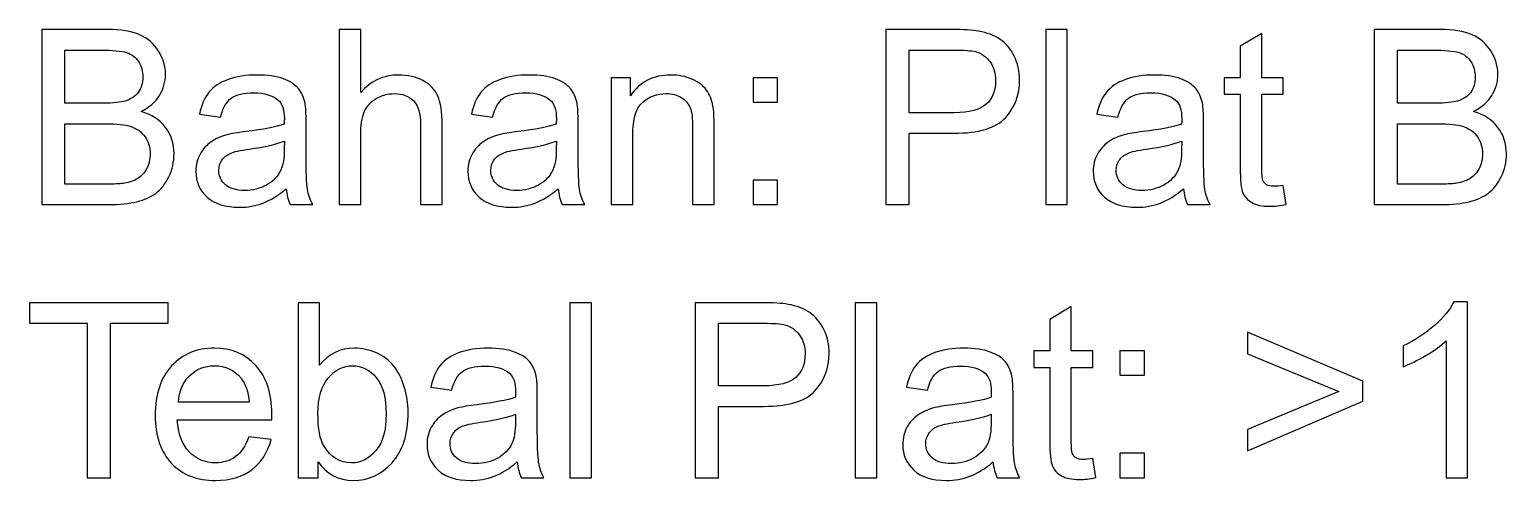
# Model space of a CAD drawing. Header units: centimetres. Extents: x -20 to 86, y -72 to 69.
# Drawn here: x 38.49 to 59.8, y 2.27 to 8.78 of the extents above; entities that cross this region are included whole.
import ezdxf

# ---------------------------------------------------------------- set-up
doc = ezdxf.new("R2010")
doc.units = ezdxf.units.CM
doc.header["$MEASUREMENT"] = 0
doc.layers.add('Layer 1', color=7, linetype='Continuous')

msp = doc.modelspace()

# ---------------------------------------------------------------- linework, layer by layer
at = {"layer": 'Layer 1', "color": 250}
for points, knots in [([(38.66712, 6.25254), (38.66712, 6.25254), (38.66712, 8.77843), (38.66712, 8.77843), (38.66712, 8.77843), (39.61491, 8.77843), (39.61491, 8.77843), (39.80777, 8.77843), (39.9624, 8.75315), (40.07941, 8.702), (40.19582, 8.65084), (40.28696, 8.57206), (40.35281, 8.46563), (40.41925, 8.3598), (40.45217, 8.24868), (40.45217, 8.13226), (40.45217, 8.02466), (40.42278, 7.92294), (40.36457, 7.82769), (40.30636, 7.73244), (40.21817, 7.65542), (40.09998, 7.59662), (40.25286, 7.55194), (40.37045, 7.4755), (40.45217, 7.36732), (40.53449, 7.25972), (40.57565, 7.13213), (40.57565, 6.98514), (40.57565, 6.86637), (40.55036, 6.75642), (40.50039, 6.65471), (40.45041, 6.55299), (40.38867, 6.47479), (40.31518, 6.41952), (40.24168, 6.36484), (40.14937, 6.3231), (40.03884, 6.29487), (39.92771, 6.26665), (39.79189, 6.25254), (39.63079, 6.25254), (39.63079, 6.25254), (38.66712, 6.25254), (38.66712, 6.25254)], [0, 0, 0, 0, 0.07142857, 0.07142857, 0.07142857, 0.14285714, 0.14285714, 0.14285714, 0.21428571, 0.21428571, 0.21428571, 0.28571429, 0.28571429, 0.28571429, 0.35714286, 0.35714286, 0.35714286, 0.42857143, 0.42857143, 0.42857143, 0.5, 0.5, 0.5, 0.57142857, 0.57142857, 0.57142857, 0.64285714, 0.64285714, 0.64285714, 0.71428571, 0.71428571, 0.71428571, 0.78571429, 0.78571429, 0.78571429, 0.85714286, 0.85714286, 0.85714286, 0.92857143, 0.92857143, 0.92857143, 1, 1, 1, 1]), ([(42.95748, 6.25254), (42.95748, 6.25254), (42.95748, 8.77843), (42.95748, 8.77843), (42.95748, 8.77843), (43.26793, 8.77843), (43.26793, 8.77843), (43.26793, 8.77843), (43.26793, 7.86944), (43.26793, 7.86944), (43.41198, 8.03818), (43.59366, 8.12226), (43.81356, 8.12226), (43.9482, 8.12226), (44.06521, 8.09581), (44.16516, 8.0423), (44.26453, 7.9888), (44.33567, 7.9153), (44.37859, 7.82123), (44.42151, 7.72715), (44.44268, 7.59016), (44.44268, 7.41142), (44.44268, 7.41142), (44.44268, 6.25254), (44.44268, 6.25254), (44.44268, 6.25254), (44.13223, 6.25254), (44.13223, 6.25254), (44.13223, 6.25254), (44.13223, 7.41024), (44.13223, 7.41024), (44.13223, 7.56487), (44.09872, 7.67776), (44.03228, 7.74832), (43.96525, 7.81887), (43.87118, 7.85415), (43.74888, 7.85415), (43.65775, 7.85415), (43.57191, 7.83063), (43.49135, 7.78301), (43.4108, 7.73538), (43.35377, 7.67071), (43.31908, 7.58898), (43.28498, 7.50784), (43.26793, 7.39554), (43.26793, 7.25208), (43.26793, 7.25208), (43.26793, 6.25254), (43.26793, 6.25254), (43.26793, 6.25254), (42.95748, 6.25254), (42.95748, 6.25254)], [0, 0, 0, 0, 0.05882353, 0.05882353, 0.05882353, 0.11764706, 0.11764706, 0.11764706, 0.17647059, 0.17647059, 0.17647059, 0.23529412, 0.23529412, 0.23529412, 0.29411765, 0.29411765, 0.29411765, 0.35294118, 0.35294118, 0.35294118, 0.41176471, 0.41176471, 0.41176471, 0.47058824, 0.47058824, 0.47058824, 0.52941176, 0.52941176, 0.52941176, 0.58823529, 0.58823529, 0.58823529, 0.64705882, 0.64705882, 0.64705882, 0.70588235, 0.70588235, 0.70588235, 0.76470588, 0.76470588, 0.76470588, 0.82352941, 0.82352941, 0.82352941, 0.88235294, 0.88235294, 0.88235294, 0.94117647, 0.94117647, 0.94117647, 1, 1, 1, 1]), ([(50.84264, 6.25254), (50.84264, 6.25254), (50.84264, 8.77843), (50.84264, 8.77843), (50.84264, 8.77843), (51.79632, 8.77843), (51.79632, 8.77843), (51.96389, 8.77843), (52.09206, 8.7702), (52.18084, 8.75432), (52.3049, 8.73375), (52.40897, 8.69435), (52.49305, 8.63673), (52.57713, 8.57852), (52.64475, 8.49738), (52.6959, 8.39331), (52.74705, 8.28925), (52.77233, 8.17459), (52.77233, 8.04936), (52.77233, 7.83534), (52.70413, 7.65366), (52.56714, 7.50549), (52.43073, 7.35674), (52.1832, 7.28265), (51.82571, 7.28265), (51.82571, 7.28265), (51.17778, 7.28265), (51.17778, 7.28265), (51.17778, 7.28265), (51.17778, 6.25254), (51.17778, 6.25254), (51.17778, 6.25254), (50.84264, 6.25254), (50.84264, 6.25254)], [0, 0, 0, 0, 0.09090909, 0.09090909, 0.09090909, 0.18181818, 0.18181818, 0.18181818, 0.27272727, 0.27272727, 0.27272727, 0.36363636, 0.36363636, 0.36363636, 0.45454545, 0.45454545, 0.45454545, 0.54545455, 0.54545455, 0.54545455, 0.63636364, 0.63636364, 0.63636364, 0.72727273, 0.72727273, 0.72727273, 0.81818182, 0.81818182, 0.81818182, 0.90909091, 0.90909091, 0.90909091, 1, 1, 1, 1]), ([(53.14981, 6.25254), (53.14981, 6.25254), (53.14981, 8.77843), (53.14981, 8.77843), (53.14981, 8.77843), (53.46025, 8.77843), (53.46025, 8.77843), (53.46025, 8.77843), (53.46025, 6.25254), (53.46025, 6.25254), (53.46025, 6.25254), (53.14981, 6.25254), (53.14981, 6.25254)], [0, 0, 0, 0, 0.25, 0.25, 0.25, 0.5, 0.5, 0.5, 0.75, 0.75, 0.75, 1, 1, 1, 1]), ([(57.88761, 6.25254), (57.88761, 6.25254), (57.88761, 8.77843), (57.88761, 8.77843), (57.88761, 8.77843), (58.8354, 8.77843), (58.8354, 8.77843), (59.02826, 8.77843), (59.18289, 8.75315), (59.2999, 8.702), (59.41631, 8.65084), (59.50745, 8.57206), (59.5733, 8.46563), (59.63974, 8.3598), (59.67266, 8.24868), (59.67266, 8.13226), (59.67266, 8.02466), (59.64327, 7.92294), (59.58506, 7.82769), (59.52685, 7.73244), (59.43866, 7.65542), (59.32047, 7.59662), (59.47335, 7.55194), (59.59094, 7.4755), (59.67266, 7.36732), (59.75498, 7.25972), (59.79614, 7.13213), (59.79614, 6.98514), (59.79614, 6.86637), (59.77085, 6.75642), (59.72088, 6.65471), (59.6709, 6.55299), (59.60916, 6.47479), (59.53567, 6.41952), (59.46217, 6.36484), (59.36986, 6.3231), (59.25933, 6.29487), (59.1482, 6.26665), (59.01238, 6.25254), (58.85128, 6.25254), (58.85128, 6.25254), (57.88761, 6.25254), (57.88761, 6.25254)], [0, 0, 0, 0, 0.07142857, 0.07142857, 0.07142857, 0.14285714, 0.14285714, 0.14285714, 0.21428571, 0.21428571, 0.21428571, 0.28571429, 0.28571429, 0.28571429, 0.35714286, 0.35714286, 0.35714286, 0.42857143, 0.42857143, 0.42857143, 0.5, 0.5, 0.5, 0.57142857, 0.57142857, 0.57142857, 0.64285714, 0.64285714, 0.64285714, 0.71428571, 0.71428571, 0.71428571, 0.78571429, 0.78571429, 0.78571429, 0.85714286, 0.85714286, 0.85714286, 0.92857143, 0.92857143, 0.92857143, 1, 1, 1, 1]), ([(56.57646, 6.52947), (56.57646, 6.52947), (56.61879, 6.25548), (56.61879, 6.25548), (56.53177, 6.23725), (56.45358, 6.22785), (56.38537, 6.22785), (56.27307, 6.22785), (56.18605, 6.24548), (56.12373, 6.28135), (56.06199, 6.31722), (56.01848, 6.36367), (55.9932, 6.42187), (55.96792, 6.48008), (55.95557, 6.60238), (55.95557, 6.78876), (55.95557, 6.78876), (55.95557, 7.84357), (55.95557, 7.84357), (55.95557, 7.84357), (55.72626, 7.84357), (55.72626, 7.84357), (55.72626, 7.84357), (55.72626, 8.08346), (55.72626, 8.08346), (55.72626, 8.08346), (55.95557, 8.08346), (55.95557, 8.08346), (55.95557, 8.08346), (55.95557, 8.53619), (55.95557, 8.53619), (55.95557, 8.53619), (56.26601, 8.72257), (56.26601, 8.72257), (56.26601, 8.72257), (56.26601, 8.08346), (56.26601, 8.08346), (56.26601, 8.08346), (56.57646, 8.08346), (56.57646, 8.08346), (56.57646, 8.08346), (56.57646, 7.84357), (56.57646, 7.84357), (56.57646, 7.84357), (56.26601, 7.84357), (56.26601, 7.84357), (56.26601, 7.84357), (56.26601, 6.77112), (56.26601, 6.77112), (56.26601, 6.68234), (56.27131, 6.62531), (56.28248, 6.60003), (56.29306, 6.57474), (56.3107, 6.55475), (56.33539, 6.53947), (56.36009, 6.52477), (56.39537, 6.51712), (56.44123, 6.51712), (56.47533, 6.51712), (56.5206, 6.52124), (56.57646, 6.52947)], [0, 0, 0, 0, 0.05, 0.05, 0.05, 0.1, 0.1, 0.1, 0.15, 0.15, 0.15, 0.2, 0.2, 0.2, 0.25, 0.25, 0.25, 0.3, 0.3, 0.3, 0.35, 0.35, 0.35, 0.4, 0.4, 0.4, 0.45, 0.45, 0.45, 0.5, 0.5, 0.5, 0.55, 0.55, 0.55, 0.6, 0.6, 0.6, 0.65, 0.65, 0.65, 0.7, 0.7, 0.7, 0.75, 0.75, 0.75, 0.8, 0.8, 0.8, 0.85, 0.85, 0.85, 0.9, 0.9, 0.9, 0.95, 0.95, 0.95, 1, 1, 1, 1]), ([(39.00226, 7.71657), (39.00226, 7.71657), (39.54847, 7.71657), (39.54847, 7.71657), (39.69664, 7.71657), (39.80306, 7.72656), (39.86715, 7.74597), (39.95241, 7.77125), (40.01649, 7.81358), (40.05942, 7.87238), (40.10234, 7.93118), (40.12409, 8.00467), (40.12409, 8.09345), (40.12409, 8.17753), (40.1041, 8.25162), (40.06353, 8.31512), (40.02355, 8.3792), (39.96593, 8.4233), (39.89126, 8.44682), (39.81659, 8.47034), (39.68841, 8.4821), (39.50732, 8.4821), (39.50732, 8.4821), (39.00226, 8.4821), (39.00226, 8.4821), (39.00226, 8.4821), (39.00226, 7.71657), (39.00226, 7.71657)], [0, 0, 0, 0, 0.11111111, 0.11111111, 0.11111111, 0.22222222, 0.22222222, 0.22222222, 0.33333333, 0.33333333, 0.33333333, 0.44444444, 0.44444444, 0.44444444, 0.55555556, 0.55555556, 0.55555556, 0.66666667, 0.66666667, 0.66666667, 0.77777778, 0.77777778, 0.77777778, 0.88888889, 0.88888889, 0.88888889, 1, 1, 1, 1]), ([(51.17778, 7.57899), (51.17778, 7.57899), (51.83042, 7.57899), (51.83042, 7.57899), (52.04679, 7.57899), (52.19966, 7.61897), (52.29079, 7.69952), (52.38134, 7.78007), (52.42661, 7.89296), (52.42661, 8.03936), (52.42661, 8.14461), (52.40015, 8.23515), (52.34665, 8.31041), (52.29314, 8.38567), (52.22259, 8.43565), (52.13557, 8.45975), (52.07913, 8.47445), (51.97506, 8.4821), (51.82395, 8.4821), (51.82395, 8.4821), (51.17778, 8.4821), (51.17778, 8.4821), (51.17778, 8.4821), (51.17778, 7.57899), (51.17778, 7.57899)], [0, 0, 0, 0, 0.125, 0.125, 0.125, 0.25, 0.25, 0.25, 0.375, 0.375, 0.375, 0.5, 0.5, 0.5, 0.625, 0.625, 0.625, 0.75, 0.75, 0.75, 0.875, 0.875, 0.875, 1, 1, 1, 1]), ([(58.22275, 7.71657), (58.22275, 7.71657), (58.76896, 7.71657), (58.76896, 7.71657), (58.91713, 7.71657), (59.02355, 7.72656), (59.08764, 7.74597), (59.1729, 7.77125), (59.23698, 7.81358), (59.27991, 7.87238), (59.32283, 7.93118), (59.34458, 8.00467), (59.34458, 8.09345), (59.34458, 8.17753), (59.32459, 8.25162), (59.28402, 8.31512), (59.24404, 8.3792), (59.18642, 8.4233), (59.11175, 8.44682), (59.03708, 8.47034), (58.9089, 8.4821), (58.72781, 8.4821), (58.72781, 8.4821), (58.22275, 8.4821), (58.22275, 8.4821), (58.22275, 8.4821), (58.22275, 7.71657), (58.22275, 7.71657)], [0, 0, 0, 0, 0.11111111, 0.11111111, 0.11111111, 0.22222222, 0.22222222, 0.22222222, 0.33333333, 0.33333333, 0.33333333, 0.44444444, 0.44444444, 0.44444444, 0.55555556, 0.55555556, 0.55555556, 0.66666667, 0.66666667, 0.66666667, 0.77777778, 0.77777778, 0.77777778, 0.88888889, 0.88888889, 0.88888889, 1, 1, 1, 1]), ([(42.19137, 6.48185), (42.07613, 6.38366), (41.96501, 6.31486), (41.85858, 6.27429), (41.75216, 6.23373), (41.6381, 6.21373), (41.5158, 6.21373), (41.31472, 6.21373), (41.16008, 6.26254), (41.0519, 6.36073), (40.94371, 6.45833), (40.88962, 6.58356), (40.88962, 6.73585), (40.88962, 6.82522), (40.9102, 6.90694), (40.95077, 6.98103), (40.99193, 7.05511), (41.04543, 7.11391), (41.11128, 7.15859), (41.17772, 7.20328), (41.25181, 7.23738), (41.33471, 7.26031), (41.39586, 7.27618), (41.48817, 7.29147), (41.61105, 7.30676), (41.86152, 7.33616), (42.04673, 7.37202), (42.16491, 7.41318), (42.16609, 7.45551), (42.16668, 7.48256), (42.16668, 7.49373), (42.16668, 7.61955), (42.13728, 7.70834), (42.07848, 7.76008), (41.99911, 7.83005), (41.88093, 7.86474), (41.72453, 7.86474), (41.57813, 7.86474), (41.46994, 7.83887), (41.40056, 7.78771), (41.33059, 7.73656), (41.27944, 7.64601), (41.24593, 7.51549), (41.24593, 7.51549), (40.94254, 7.55782), (40.94254, 7.55782), (40.97017, 7.68776), (41.01544, 7.793), (41.07894, 7.87297), (41.14244, 7.95293), (41.23417, 8.01408), (41.35411, 8.05759), (41.47347, 8.10051), (41.61281, 8.12226), (41.77039, 8.12226), (41.92679, 8.12226), (42.05438, 8.10404), (42.15257, 8.06699), (42.25017, 8.02995), (42.32249, 7.98409), (42.36835, 7.92824), (42.41421, 7.87238), (42.44655, 7.80182), (42.46536, 7.71657), (42.47536, 7.66365), (42.48065, 7.5684), (42.48065, 7.43141), (42.48065, 7.43141), (42.48065, 7.01983), (42.48065, 7.01983), (42.48065, 6.73232), (42.48712, 6.55064), (42.50005, 6.47361), (42.5124, 6.39659), (42.53827, 6.3231), (42.5759, 6.25254), (42.5759, 6.25254), (42.25134, 6.25254), (42.25134, 6.25254), (42.22018, 6.3178), (42.20019, 6.39424), (42.19137, 6.48185)], [0, 0, 0, 0, 0.03703704, 0.03703704, 0.03703704, 0.07407407, 0.07407407, 0.07407407, 0.11111111, 0.11111111, 0.11111111, 0.14814815, 0.14814815, 0.14814815, 0.18518519, 0.18518519, 0.18518519, 0.22222222, 0.22222222, 0.22222222, 0.25925926, 0.25925926, 0.25925926, 0.2962963, 0.2962963, 0.2962963, 0.33333333, 0.33333333, 0.33333333, 0.37037037, 0.37037037, 0.37037037, 0.40740741, 0.40740741, 0.40740741, 0.44444444, 0.44444444, 0.44444444, 0.48148148, 0.48148148, 0.48148148, 0.51851852, 0.51851852, 0.51851852, 0.55555556, 0.55555556, 0.55555556, 0.59259259, 0.59259259, 0.59259259, 0.62962963, 0.62962963, 0.62962963, 0.66666667, 0.66666667, 0.66666667, 0.7037037, 0.7037037, 0.7037037, 0.74074074, 0.74074074, 0.74074074, 0.77777778, 0.77777778, 0.77777778, 0.81481481, 0.81481481, 0.81481481, 0.85185185, 0.85185185, 0.85185185, 0.88888889, 0.88888889, 0.88888889, 0.92592593, 0.92592593, 0.92592593, 0.96296296, 0.96296296, 0.96296296, 1, 1, 1, 1]), ([(46.11543, 6.48185), (46.00019, 6.38366), (45.88907, 6.31486), (45.78264, 6.27429), (45.67622, 6.23373), (45.56216, 6.21373), (45.43986, 6.21373), (45.23878, 6.21373), (45.08414, 6.26254), (44.97596, 6.36073), (44.86777, 6.45833), (44.81368, 6.58356), (44.81368, 6.73585), (44.81368, 6.82522), (44.83426, 6.90694), (44.87483, 6.98103), (44.91599, 7.05511), (44.96949, 7.11391), (45.03534, 7.15859), (45.10178, 7.20328), (45.17587, 7.23738), (45.25877, 7.26031), (45.31992, 7.27618), (45.41223, 7.29147), (45.53511, 7.30676), (45.78558, 7.33616), (45.97079, 7.37202), (46.08897, 7.41318), (46.09015, 7.45551), (46.09074, 7.48256), (46.09074, 7.49373), (46.09074, 7.61955), (46.06134, 7.70834), (46.00254, 7.76008), (45.92317, 7.83005), (45.80499, 7.86474), (45.64859, 7.86474), (45.50219, 7.86474), (45.394, 7.83887), (45.32462, 7.78771), (45.25465, 7.73656), (45.2035, 7.64601), (45.16999, 7.51549), (45.16999, 7.51549), (44.8666, 7.55782), (44.8666, 7.55782), (44.89423, 7.68776), (44.9395, 7.793), (45.003, 7.87297), (45.0665, 7.95293), (45.15823, 8.01408), (45.27817, 8.05759), (45.39753, 8.10051), (45.53687, 8.12226), (45.69445, 8.12226), (45.85085, 8.12226), (45.97844, 8.10404), (46.07663, 8.06699), (46.17423, 8.02995), (46.24655, 7.98409), (46.29241, 7.92824), (46.33827, 7.87238), (46.37061, 7.80182), (46.38942, 7.71657), (46.39942, 7.66365), (46.40471, 7.5684), (46.40471, 7.43141), (46.40471, 7.43141), (46.40471, 7.01983), (46.40471, 7.01983), (46.40471, 6.73232), (46.41118, 6.55064), (46.42411, 6.47361), (46.43646, 6.39659), (46.46233, 6.3231), (46.49996, 6.25254), (46.49996, 6.25254), (46.1754, 6.25254), (46.1754, 6.25254), (46.14424, 6.3178), (46.12425, 6.39424), (46.11543, 6.48185)], [0, 0, 0, 0, 0.03703704, 0.03703704, 0.03703704, 0.07407407, 0.07407407, 0.07407407, 0.11111111, 0.11111111, 0.11111111, 0.14814815, 0.14814815, 0.14814815, 0.18518519, 0.18518519, 0.18518519, 0.22222222, 0.22222222, 0.22222222, 0.25925926, 0.25925926, 0.25925926, 0.2962963, 0.2962963, 0.2962963, 0.33333333, 0.33333333, 0.33333333, 0.37037037, 0.37037037, 0.37037037, 0.40740741, 0.40740741, 0.40740741, 0.44444444, 0.44444444, 0.44444444, 0.48148148, 0.48148148, 0.48148148, 0.51851852, 0.51851852, 0.51851852, 0.55555556, 0.55555556, 0.55555556, 0.59259259, 0.59259259, 0.59259259, 0.62962963, 0.62962963, 0.62962963, 0.66666667, 0.66666667, 0.66666667, 0.7037037, 0.7037037, 0.7037037, 0.74074074, 0.74074074, 0.74074074, 0.77777778, 0.77777778, 0.77777778, 0.81481481, 0.81481481, 0.81481481, 0.85185185, 0.85185185, 0.85185185, 0.88888889, 0.88888889, 0.88888889, 0.92592593, 0.92592593, 0.92592593, 0.96296296, 0.96296296, 0.96296296, 1, 1, 1, 1]), ([(46.88154, 6.25254), (46.88154, 6.25254), (46.88154, 8.08346), (46.88154, 8.08346), (46.88154, 8.08346), (47.16024, 8.08346), (47.16024, 8.08346), (47.16024, 8.08346), (47.16024, 7.82358), (47.16024, 7.82358), (47.29429, 8.0229), (47.48832, 8.12226), (47.74173, 8.12226), (47.85227, 8.12226), (47.9534, 8.10227), (48.04571, 8.06288), (48.13802, 8.02349), (48.2074, 7.97116), (48.25326, 7.90707), (48.29912, 7.84298), (48.33146, 7.76655), (48.34969, 7.67835), (48.36086, 7.62073), (48.36674, 7.52019), (48.36674, 7.37673), (48.36674, 7.37673), (48.36674, 6.25254), (48.36674, 6.25254), (48.36674, 6.25254), (48.05629, 6.25254), (48.05629, 6.25254), (48.05629, 6.25254), (48.05629, 7.36497), (48.05629, 7.36497), (48.05629, 7.49138), (48.04453, 7.58604), (48.02043, 7.64836), (47.99632, 7.71069), (47.9534, 7.76067), (47.89225, 7.7983), (47.8311, 7.83534), (47.75878, 7.85415), (47.67647, 7.85415), (47.54477, 7.85415), (47.43129, 7.81241), (47.33545, 7.72833), (47.23961, 7.64484), (47.19199, 7.4855), (47.19199, 7.25149), (47.19199, 7.25149), (47.19199, 6.25254), (47.19199, 6.25254), (47.19199, 6.25254), (46.88154, 6.25254), (46.88154, 6.25254)], [0, 0, 0, 0, 0.05555556, 0.05555556, 0.05555556, 0.11111111, 0.11111111, 0.11111111, 0.16666667, 0.16666667, 0.16666667, 0.22222222, 0.22222222, 0.22222222, 0.27777778, 0.27777778, 0.27777778, 0.33333333, 0.33333333, 0.33333333, 0.38888889, 0.38888889, 0.38888889, 0.44444444, 0.44444444, 0.44444444, 0.5, 0.5, 0.5, 0.55555556, 0.55555556, 0.55555556, 0.61111111, 0.61111111, 0.61111111, 0.66666667, 0.66666667, 0.66666667, 0.72222222, 0.72222222, 0.72222222, 0.77777778, 0.77777778, 0.77777778, 0.83333333, 0.83333333, 0.83333333, 0.88888889, 0.88888889, 0.88888889, 0.94444444, 0.94444444, 0.94444444, 1, 1, 1, 1]), ([(55.13654, 6.48185), (55.0213, 6.38366), (54.91018, 6.31486), (54.80375, 6.27429), (54.69733, 6.23373), (54.58327, 6.21373), (54.46097, 6.21373), (54.25989, 6.21373), (54.10525, 6.26254), (53.99707, 6.36073), (53.88888, 6.45833), (53.83479, 6.58356), (53.83479, 6.73585), (53.83479, 6.82522), (53.85537, 6.90694), (53.89594, 6.98103), (53.9371, 7.05511), (53.9906, 7.11391), (54.05645, 7.15859), (54.12289, 7.20328), (54.19698, 7.23738), (54.27988, 7.26031), (54.34103, 7.27618), (54.43334, 7.29147), (54.55622, 7.30676), (54.80669, 7.33616), (54.9919, 7.37202), (55.11008, 7.41318), (55.11126, 7.45551), (55.11185, 7.48256), (55.11185, 7.49373), (55.11185, 7.61955), (55.08245, 7.70834), (55.02365, 7.76008), (54.94428, 7.83005), (54.8261, 7.86474), (54.6697, 7.86474), (54.5233, 7.86474), (54.41511, 7.83887), (54.34573, 7.78771), (54.27576, 7.73656), (54.22461, 7.64601), (54.1911, 7.51549), (54.1911, 7.51549), (53.88771, 7.55782), (53.88771, 7.55782), (53.91534, 7.68776), (53.96061, 7.793), (54.02411, 7.87297), (54.08761, 7.95293), (54.17934, 8.01408), (54.29928, 8.05759), (54.41864, 8.10051), (54.55798, 8.12226), (54.71556, 8.12226), (54.87196, 8.12226), (54.99955, 8.10404), (55.09774, 8.06699), (55.19534, 8.02995), (55.26766, 7.98409), (55.31352, 7.92824), (55.35938, 7.87238), (55.39172, 7.80182), (55.41053, 7.71657), (55.42053, 7.66365), (55.42582, 7.5684), (55.42582, 7.43141), (55.42582, 7.43141), (55.42582, 7.01983), (55.42582, 7.01983), (55.42582, 6.73232), (55.43229, 6.55064), (55.44522, 6.47361), (55.45757, 6.39659), (55.48344, 6.3231), (55.52107, 6.25254), (55.52107, 6.25254), (55.19651, 6.25254), (55.19651, 6.25254), (55.16535, 6.3178), (55.14536, 6.39424), (55.13654, 6.48185)], [0, 0, 0, 0, 0.03703704, 0.03703704, 0.03703704, 0.07407407, 0.07407407, 0.07407407, 0.11111111, 0.11111111, 0.11111111, 0.14814815, 0.14814815, 0.14814815, 0.18518519, 0.18518519, 0.18518519, 0.22222222, 0.22222222, 0.22222222, 0.25925926, 0.25925926, 0.25925926, 0.2962963, 0.2962963, 0.2962963, 0.33333333, 0.33333333, 0.33333333, 0.37037037, 0.37037037, 0.37037037, 0.40740741, 0.40740741, 0.40740741, 0.44444444, 0.44444444, 0.44444444, 0.48148148, 0.48148148, 0.48148148, 0.51851852, 0.51851852, 0.51851852, 0.55555556, 0.55555556, 0.55555556, 0.59259259, 0.59259259, 0.59259259, 0.62962963, 0.62962963, 0.62962963, 0.66666667, 0.66666667, 0.66666667, 0.7037037, 0.7037037, 0.7037037, 0.74074074, 0.74074074, 0.74074074, 0.77777778, 0.77777778, 0.77777778, 0.81481481, 0.81481481, 0.81481481, 0.85185185, 0.85185185, 0.85185185, 0.88888889, 0.88888889, 0.88888889, 0.92592593, 0.92592593, 0.92592593, 0.96296296, 0.96296296, 0.96296296, 1, 1, 1, 1]), ([(48.92824, 7.73068), (48.92824, 7.73068), (48.92824, 8.08346), (48.92824, 8.08346), (48.92824, 8.08346), (49.28102, 8.08346), (49.28102, 8.08346), (49.28102, 8.08346), (49.28102, 7.73068), (49.28102, 7.73068), (49.28102, 7.73068), (48.92824, 7.73068), (48.92824, 7.73068)], [0, 0, 0, 0, 0.25, 0.25, 0.25, 0.5, 0.5, 0.5, 0.75, 0.75, 0.75, 1, 1, 1, 1]), ([(39.00226, 6.54887), (39.00226, 6.54887), (39.63138, 6.54887), (39.63138, 6.54887), (39.73956, 6.54887), (39.81541, 6.55299), (39.85951, 6.56122), (39.93594, 6.57474), (40.00062, 6.59767), (40.05236, 6.63001), (40.1041, 6.66235), (40.14643, 6.70939), (40.17995, 6.77112), (40.21346, 6.83286), (40.22992, 6.904), (40.22992, 6.98455), (40.22992, 7.07922), (40.20582, 7.16094), (40.15702, 7.23091), (40.1088, 7.30088), (40.04178, 7.34968), (39.95593, 7.3779), (39.87068, 7.40612), (39.74721, 7.42024), (39.58669, 7.42024), (39.58669, 7.42024), (39.00226, 7.42024), (39.00226, 7.42024), (39.00226, 7.42024), (39.00226, 6.54887), (39.00226, 6.54887)], [0, 0, 0, 0, 0.1, 0.1, 0.1, 0.2, 0.2, 0.2, 0.3, 0.3, 0.3, 0.4, 0.4, 0.4, 0.5, 0.5, 0.5, 0.6, 0.6, 0.6, 0.7, 0.7, 0.7, 0.8, 0.8, 0.8, 0.9, 0.9, 0.9, 1, 1, 1, 1]), ([(58.22275, 6.54887), (58.22275, 6.54887), (58.85187, 6.54887), (58.85187, 6.54887), (58.96005, 6.54887), (59.0359, 6.55299), (59.08, 6.56122), (59.15643, 6.57474), (59.22111, 6.59767), (59.27285, 6.63001), (59.32459, 6.66235), (59.36692, 6.70939), (59.40044, 6.77112), (59.43395, 6.83286), (59.45041, 6.904), (59.45041, 6.98455), (59.45041, 7.07922), (59.42631, 7.16094), (59.37751, 7.23091), (59.32929, 7.30088), (59.26227, 7.34968), (59.17642, 7.3779), (59.09117, 7.40612), (58.9677, 7.42024), (58.80718, 7.42024), (58.80718, 7.42024), (58.22275, 7.42024), (58.22275, 7.42024), (58.22275, 7.42024), (58.22275, 6.54887), (58.22275, 6.54887)], [0, 0, 0, 0, 0.1, 0.1, 0.1, 0.2, 0.2, 0.2, 0.3, 0.3, 0.3, 0.4, 0.4, 0.4, 0.5, 0.5, 0.5, 0.6, 0.6, 0.6, 0.7, 0.7, 0.7, 0.8, 0.8, 0.8, 0.9, 0.9, 0.9, 1, 1, 1, 1]), ([(42.16668, 7.16976), (42.05379, 7.1239), (41.88445, 7.0851), (41.65868, 7.05335), (41.5305, 7.03512), (41.43995, 7.01454), (41.38704, 6.99161), (41.33412, 6.96868), (41.29355, 6.93517), (41.26474, 6.89166), (41.23593, 6.84756), (41.22123, 6.79876), (41.22123, 6.74467), (41.22123, 6.66294), (41.25239, 6.59415), (41.31531, 6.53947), (41.37822, 6.48479), (41.46994, 6.45715), (41.59047, 6.45715), (41.70983, 6.45715), (41.81625, 6.48302), (41.90974, 6.53535), (42.00263, 6.58709), (42.07143, 6.65823), (42.11494, 6.74819), (42.14845, 6.81816), (42.16491, 6.92105), (42.16491, 7.05687), (42.16491, 7.05687), (42.16668, 7.16976), (42.16668, 7.16976)], [0, 0, 0, 0, 0.1, 0.1, 0.1, 0.2, 0.2, 0.2, 0.3, 0.3, 0.3, 0.4, 0.4, 0.4, 0.5, 0.5, 0.5, 0.6, 0.6, 0.6, 0.7, 0.7, 0.7, 0.8, 0.8, 0.8, 0.9, 0.9, 0.9, 1, 1, 1, 1]), ([(46.09074, 7.16976), (45.97785, 7.1239), (45.80851, 7.0851), (45.58274, 7.05335), (45.45456, 7.03512), (45.36401, 7.01454), (45.3111, 6.99161), (45.25818, 6.96868), (45.21761, 6.93517), (45.1888, 6.89166), (45.15999, 6.84756), (45.14529, 6.79876), (45.14529, 6.74467), (45.14529, 6.66294), (45.17645, 6.59415), (45.23937, 6.53947), (45.30228, 6.48479), (45.394, 6.45715), (45.51453, 6.45715), (45.63389, 6.45715), (45.74031, 6.48302), (45.8338, 6.53535), (45.92669, 6.58709), (45.99549, 6.65823), (46.039, 6.74819), (46.07251, 6.81816), (46.08897, 6.92105), (46.08897, 7.05687), (46.08897, 7.05687), (46.09074, 7.16976), (46.09074, 7.16976)], [0, 0, 0, 0, 0.1, 0.1, 0.1, 0.2, 0.2, 0.2, 0.3, 0.3, 0.3, 0.4, 0.4, 0.4, 0.5, 0.5, 0.5, 0.6, 0.6, 0.6, 0.7, 0.7, 0.7, 0.8, 0.8, 0.8, 0.9, 0.9, 0.9, 1, 1, 1, 1]), ([(55.11185, 7.16976), (54.99896, 7.1239), (54.82962, 7.0851), (54.60385, 7.05335), (54.47567, 7.03512), (54.38512, 7.01454), (54.33221, 6.99161), (54.27929, 6.96868), (54.23872, 6.93517), (54.20991, 6.89166), (54.1811, 6.84756), (54.1664, 6.79876), (54.1664, 6.74467), (54.1664, 6.66294), (54.19756, 6.59415), (54.26048, 6.53947), (54.32339, 6.48479), (54.41511, 6.45715), (54.53564, 6.45715), (54.655, 6.45715), (54.76142, 6.48302), (54.85491, 6.53535), (54.9478, 6.58709), (55.0166, 6.65823), (55.06011, 6.74819), (55.09362, 6.81816), (55.11008, 6.92105), (55.11008, 7.05687), (55.11008, 7.05687), (55.11185, 7.16976), (55.11185, 7.16976)], [0, 0, 0, 0, 0.1, 0.1, 0.1, 0.2, 0.2, 0.2, 0.3, 0.3, 0.3, 0.4, 0.4, 0.4, 0.5, 0.5, 0.5, 0.6, 0.6, 0.6, 0.7, 0.7, 0.7, 0.8, 0.8, 0.8, 0.9, 0.9, 0.9, 1, 1, 1, 1]), ([(48.92824, 6.25254), (48.92824, 6.25254), (48.92824, 6.60532), (48.92824, 6.60532), (48.92824, 6.60532), (49.28102, 6.60532), (49.28102, 6.60532), (49.28102, 6.60532), (49.28102, 6.25254), (49.28102, 6.25254), (49.28102, 6.25254), (48.92824, 6.25254), (48.92824, 6.25254)], [0, 0, 0, 0, 0.25, 0.25, 0.25, 0.5, 0.5, 0.5, 0.75, 0.75, 0.75, 1, 1, 1, 1]), ([(39.32329, 2.31142), (39.32329, 2.31142), (39.32329, 4.54098), (39.32329, 4.54098), (39.32329, 4.54098), (38.49073, 4.54098), (38.49073, 4.54098), (38.49073, 4.54098), (38.49073, 4.83731), (38.49073, 4.83731), (38.49073, 4.83731), (40.49098, 4.83731), (40.49098, 4.83731), (40.49098, 4.83731), (40.49098, 4.54098), (40.49098, 4.54098), (40.49098, 4.54098), (39.65842, 4.54098), (39.65842, 4.54098), (39.65842, 4.54098), (39.65842, 2.31142), (39.65842, 2.31142), (39.65842, 2.31142), (39.32329, 2.31142), (39.32329, 2.31142)], [0, 0, 0, 0, 0.125, 0.125, 0.125, 0.25, 0.25, 0.25, 0.375, 0.375, 0.375, 0.5, 0.5, 0.5, 0.625, 0.625, 0.625, 0.75, 0.75, 0.75, 0.875, 0.875, 0.875, 1, 1, 1, 1]), ([(42.65409, 2.31142), (42.65409, 2.31142), (42.36482, 2.31142), (42.36482, 2.31142), (42.36482, 2.31142), (42.36482, 4.83731), (42.36482, 4.83731), (42.36482, 4.83731), (42.67526, 4.83731), (42.67526, 4.83731), (42.67526, 4.83731), (42.67526, 3.93596), (42.67526, 3.93596), (42.80638, 4.09942), (42.97336, 4.18114), (43.17679, 4.18114), (43.28909, 4.18114), (43.3961, 4.1588), (43.49665, 4.11353), (43.59719, 4.06825), (43.6795, 4.00417), (43.74477, 3.92244), (43.80944, 3.84012), (43.86059, 3.74135), (43.89705, 3.62552), (43.93409, 3.51028), (43.95232, 3.38622), (43.95232, 3.25451), (43.95232, 2.94172), (43.87471, 2.69948), (43.72007, 2.52897), (43.56485, 2.35787), (43.37905, 2.27261), (43.16209, 2.27261), (42.94631, 2.27261), (42.77698, 2.36257), (42.65409, 2.5419), (42.65409, 2.5419), (42.65409, 2.31142), (42.65409, 2.31142)], [0, 0, 0, 0, 0.07692308, 0.07692308, 0.07692308, 0.15384615, 0.15384615, 0.15384615, 0.23076923, 0.23076923, 0.23076923, 0.30769231, 0.30769231, 0.30769231, 0.38461538, 0.38461538, 0.38461538, 0.46153846, 0.46153846, 0.46153846, 0.53846154, 0.53846154, 0.53846154, 0.61538462, 0.61538462, 0.61538462, 0.69230769, 0.69230769, 0.69230769, 0.76923077, 0.76923077, 0.76923077, 0.84615385, 0.84615385, 0.84615385, 0.92307692, 0.92307692, 0.92307692, 1, 1, 1, 1]), ([(46.28535, 2.31142), (46.28535, 2.31142), (46.28535, 4.83731), (46.28535, 4.83731), (46.28535, 4.83731), (46.59579, 4.83731), (46.59579, 4.83731), (46.59579, 4.83731), (46.59579, 2.31142), (46.59579, 2.31142), (46.59579, 2.31142), (46.28535, 2.31142), (46.28535, 2.31142)], [0, 0, 0, 0, 0.25, 0.25, 0.25, 0.5, 0.5, 0.5, 0.75, 0.75, 0.75, 1, 1, 1, 1]), ([(48.0951, 2.31142), (48.0951, 2.31142), (48.0951, 4.83731), (48.0951, 4.83731), (48.0951, 4.83731), (49.04878, 4.83731), (49.04878, 4.83731), (49.21635, 4.83731), (49.34452, 4.82908), (49.4333, 4.8132), (49.55736, 4.79263), (49.66143, 4.75323), (49.74551, 4.69561), (49.82959, 4.6374), (49.89721, 4.55626), (49.94836, 4.45219), (49.99951, 4.34813), (50.02479, 4.23347), (50.02479, 4.10824), (50.02479, 3.89422), (49.95659, 3.71254), (49.8196, 3.56437), (49.68319, 3.41562), (49.43566, 3.34153), (49.07817, 3.34153), (49.07817, 3.34153), (48.43024, 3.34153), (48.43024, 3.34153), (48.43024, 3.34153), (48.43024, 2.31142), (48.43024, 2.31142), (48.43024, 2.31142), (48.0951, 2.31142), (48.0951, 2.31142)], [0, 0, 0, 0, 0.09090909, 0.09090909, 0.09090909, 0.18181818, 0.18181818, 0.18181818, 0.27272727, 0.27272727, 0.27272727, 0.36363636, 0.36363636, 0.36363636, 0.45454545, 0.45454545, 0.45454545, 0.54545455, 0.54545455, 0.54545455, 0.63636364, 0.63636364, 0.63636364, 0.72727273, 0.72727273, 0.72727273, 0.81818182, 0.81818182, 0.81818182, 0.90909091, 0.90909091, 0.90909091, 1, 1, 1, 1]), ([(50.40227, 2.31142), (50.40227, 2.31142), (50.40227, 4.83731), (50.40227, 4.83731), (50.40227, 4.83731), (50.71271, 4.83731), (50.71271, 4.83731), (50.71271, 4.83731), (50.71271, 2.31142), (50.71271, 2.31142), (50.71271, 2.31142), (50.40227, 2.31142), (50.40227, 2.31142)], [0, 0, 0, 0, 0.25, 0.25, 0.25, 0.5, 0.5, 0.5, 0.75, 0.75, 0.75, 1, 1, 1, 1]), ([(53.82892, 2.58835), (53.82892, 2.58835), (53.87125, 2.31436), (53.87125, 2.31436), (53.78423, 2.29613), (53.70604, 2.28673), (53.63783, 2.28673), (53.52553, 2.28673), (53.43851, 2.30436), (53.37619, 2.34023), (53.31445, 2.3761), (53.27094, 2.42255), (53.24566, 2.48075), (53.22038, 2.53896), (53.20803, 2.66126), (53.20803, 2.84764), (53.20803, 2.84764), (53.20803, 3.90245), (53.20803, 3.90245), (53.20803, 3.90245), (52.97872, 3.90245), (52.97872, 3.90245), (52.97872, 3.90245), (52.97872, 4.14234), (52.97872, 4.14234), (52.97872, 4.14234), (53.20803, 4.14234), (53.20803, 4.14234), (53.20803, 4.14234), (53.20803, 4.59507), (53.20803, 4.59507), (53.20803, 4.59507), (53.51847, 4.78145), (53.51847, 4.78145), (53.51847, 4.78145), (53.51847, 4.14234), (53.51847, 4.14234), (53.51847, 4.14234), (53.82892, 4.14234), (53.82892, 4.14234), (53.82892, 4.14234), (53.82892, 3.90245), (53.82892, 3.90245), (53.82892, 3.90245), (53.51847, 3.90245), (53.51847, 3.90245), (53.51847, 3.90245), (53.51847, 2.83), (53.51847, 2.83), (53.51847, 2.74122), (53.52377, 2.68419), (53.53494, 2.65891), (53.54552, 2.63362), (53.56316, 2.61363), (53.58785, 2.59835), (53.61255, 2.58365), (53.64783, 2.576), (53.69369, 2.576), (53.72779, 2.576), (53.77306, 2.58012), (53.82892, 2.58835)], [0, 0, 0, 0, 0.05, 0.05, 0.05, 0.1, 0.1, 0.1, 0.15, 0.15, 0.15, 0.2, 0.2, 0.2, 0.25, 0.25, 0.25, 0.3, 0.3, 0.3, 0.35, 0.35, 0.35, 0.4, 0.4, 0.4, 0.45, 0.45, 0.45, 0.5, 0.5, 0.5, 0.55, 0.55, 0.55, 0.6, 0.6, 0.6, 0.65, 0.65, 0.65, 0.7, 0.7, 0.7, 0.75, 0.75, 0.75, 0.8, 0.8, 0.8, 0.85, 0.85, 0.85, 0.9, 0.9, 0.9, 0.95, 0.95, 0.95, 1, 1, 1, 1]), ([(59.23522, 2.31142), (59.23522, 2.31142), (58.92478, 2.31142), (58.92478, 2.31142), (58.92478, 2.31142), (58.92478, 4.28815), (58.92478, 4.28815), (58.85011, 4.21642), (58.75192, 4.14528), (58.6308, 4.07413), (58.50968, 4.00299), (58.40032, 3.94949), (58.30389, 3.91421), (58.30389, 3.91421), (58.30389, 4.21407), (58.30389, 4.21407), (58.47734, 4.29521), (58.62903, 4.39399), (58.75897, 4.5104), (58.88891, 4.62623), (58.98122, 4.73853), (59.03532, 4.84789), (59.03532, 4.84789), (59.23522, 4.84789), (59.23522, 4.84789), (59.23522, 4.84789), (59.23522, 2.31142), (59.23522, 2.31142)], [0, 0, 0, 0, 0.11111111, 0.11111111, 0.11111111, 0.22222222, 0.22222222, 0.22222222, 0.33333333, 0.33333333, 0.33333333, 0.44444444, 0.44444444, 0.44444444, 0.55555556, 0.55555556, 0.55555556, 0.66666667, 0.66666667, 0.66666667, 0.77777778, 0.77777778, 0.77777778, 0.88888889, 0.88888889, 0.88888889, 1, 1, 1, 1]), ([(48.43024, 3.63787), (48.43024, 3.63787), (49.08288, 3.63787), (49.08288, 3.63787), (49.29925, 3.63787), (49.45212, 3.67785), (49.54325, 3.7584), (49.6338, 3.83895), (49.67907, 3.95184), (49.67907, 4.09824), (49.67907, 4.20349), (49.65261, 4.29403), (49.59911, 4.36929), (49.5456, 4.44455), (49.47505, 4.49453), (49.38803, 4.51863), (49.33159, 4.53333), (49.22752, 4.54098), (49.07641, 4.54098), (49.07641, 4.54098), (48.43024, 4.54098), (48.43024, 4.54098), (48.43024, 4.54098), (48.43024, 3.63787), (48.43024, 3.63787)], [0, 0, 0, 0, 0.125, 0.125, 0.125, 0.25, 0.25, 0.25, 0.375, 0.375, 0.375, 0.5, 0.5, 0.5, 0.625, 0.625, 0.625, 0.75, 0.75, 0.75, 0.875, 0.875, 0.875, 1, 1, 1, 1]), ([(57.72534, 3.41562), (57.72534, 3.41562), (56.06023, 2.69948), (56.06023, 2.69948), (56.06023, 2.69948), (56.06023, 3.00992), (56.06023, 3.00992), (56.06023, 3.00992), (57.37609, 3.55849), (57.37609, 3.55849), (57.37609, 3.55849), (56.06023, 4.1), (56.06023, 4.1), (56.06023, 4.1), (56.06023, 4.41045), (56.06023, 4.41045), (56.06023, 4.41045), (57.72534, 3.70489), (57.72534, 3.70489), (57.72534, 3.70489), (57.72534, 3.41562), (57.72534, 3.41562)], [0, 0, 0, 0, 0.14285714, 0.14285714, 0.14285714, 0.28571429, 0.28571429, 0.28571429, 0.42857143, 0.42857143, 0.42857143, 0.57142857, 0.57142857, 0.57142857, 0.71428571, 0.71428571, 0.71428571, 0.85714286, 0.85714286, 0.85714286, 1, 1, 1, 1]), ([(41.65515, 2.90409), (41.65515, 2.90409), (41.97618, 2.86175), (41.97618, 2.86175), (41.9262, 2.67537), (41.83271, 2.53014), (41.69631, 2.42725), (41.5599, 2.32436), (41.38586, 2.27261), (41.17361, 2.27261), (40.90667, 2.27261), (40.695, 2.35493), (40.53861, 2.51956), (40.38221, 2.6836), (40.30401, 2.91467), (40.30401, 3.21159), (40.30401, 3.51851), (40.38279, 3.75722), (40.54096, 3.92656), (40.69912, 4.09648), (40.90432, 4.18114), (41.15655, 4.18114), (41.40056, 4.18114), (41.59988, 4.09824), (41.75451, 3.93185), (41.90915, 3.76545), (41.98676, 3.53144), (41.98676, 3.22982), (41.98676, 3.21159), (41.98617, 3.18396), (41.985, 3.1475), (41.985, 3.1475), (40.62151, 3.1475), (40.62151, 3.1475), (40.63327, 2.94701), (40.68971, 2.79296), (40.79202, 2.68654), (40.89374, 2.58012), (41.02132, 2.52661), (41.17361, 2.52661), (41.28708, 2.52661), (41.3841, 2.5566), (41.46406, 2.61657), (41.54461, 2.67655), (41.60811, 2.77238), (41.65515, 2.90409)], [0, 0, 0, 0, 0.06666667, 0.06666667, 0.06666667, 0.13333333, 0.13333333, 0.13333333, 0.2, 0.2, 0.2, 0.26666667, 0.26666667, 0.26666667, 0.33333333, 0.33333333, 0.33333333, 0.4, 0.4, 0.4, 0.46666667, 0.46666667, 0.46666667, 0.53333333, 0.53333333, 0.53333333, 0.6, 0.6, 0.6, 0.66666667, 0.66666667, 0.66666667, 0.73333333, 0.73333333, 0.73333333, 0.8, 0.8, 0.8, 0.86666667, 0.86666667, 0.86666667, 0.93333333, 0.93333333, 0.93333333, 1, 1, 1, 1]), ([(45.52629, 2.54073), (45.41105, 2.44254), (45.29993, 2.37374), (45.1935, 2.33317), (45.08708, 2.29261), (44.97302, 2.27261), (44.85072, 2.27261), (44.64964, 2.27261), (44.495, 2.32142), (44.38682, 2.41961), (44.27863, 2.51721), (44.22454, 2.64244), (44.22454, 2.79473), (44.22454, 2.8841), (44.24512, 2.96582), (44.28569, 3.03991), (44.32685, 3.11399), (44.38035, 3.17279), (44.4462, 3.21747), (44.51264, 3.26216), (44.58673, 3.29626), (44.66963, 3.31919), (44.73078, 3.33506), (44.82309, 3.35035), (44.94597, 3.36564), (45.19644, 3.39504), (45.38165, 3.4309), (45.49983, 3.47206), (45.50101, 3.51439), (45.5016, 3.54144), (45.5016, 3.55261), (45.5016, 3.67843), (45.4722, 3.76722), (45.4134, 3.81896), (45.33403, 3.88893), (45.21585, 3.92362), (45.05945, 3.92362), (44.91305, 3.92362), (44.80486, 3.89775), (44.73548, 3.84659), (44.66551, 3.79544), (44.61436, 3.70489), (44.58085, 3.57437), (44.58085, 3.57437), (44.27746, 3.6167), (44.27746, 3.6167), (44.30509, 3.74664), (44.35036, 3.85188), (44.41386, 3.93185), (44.47736, 4.01181), (44.56909, 4.07296), (44.68903, 4.11647), (44.80839, 4.15939), (44.94773, 4.18114), (45.10531, 4.18114), (45.26171, 4.18114), (45.3893, 4.16292), (45.48749, 4.12587), (45.58509, 4.08883), (45.65741, 4.04297), (45.70327, 3.98712), (45.74913, 3.93126), (45.78147, 3.8607), (45.80028, 3.77545), (45.81028, 3.72253), (45.81557, 3.62728), (45.81557, 3.49029), (45.81557, 3.49029), (45.81557, 3.07871), (45.81557, 3.07871), (45.81557, 2.7912), (45.82204, 2.60952), (45.83497, 2.53249), (45.84732, 2.45547), (45.87319, 2.38198), (45.91082, 2.31142), (45.91082, 2.31142), (45.58626, 2.31142), (45.58626, 2.31142), (45.5551, 2.37668), (45.53511, 2.45312), (45.52629, 2.54073)], [0, 0, 0, 0, 0.03703704, 0.03703704, 0.03703704, 0.07407407, 0.07407407, 0.07407407, 0.11111111, 0.11111111, 0.11111111, 0.14814815, 0.14814815, 0.14814815, 0.18518519, 0.18518519, 0.18518519, 0.22222222, 0.22222222, 0.22222222, 0.25925926, 0.25925926, 0.25925926, 0.2962963, 0.2962963, 0.2962963, 0.33333333, 0.33333333, 0.33333333, 0.37037037, 0.37037037, 0.37037037, 0.40740741, 0.40740741, 0.40740741, 0.44444444, 0.44444444, 0.44444444, 0.48148148, 0.48148148, 0.48148148, 0.51851852, 0.51851852, 0.51851852, 0.55555556, 0.55555556, 0.55555556, 0.59259259, 0.59259259, 0.59259259, 0.62962963, 0.62962963, 0.62962963, 0.66666667, 0.66666667, 0.66666667, 0.7037037, 0.7037037, 0.7037037, 0.74074074, 0.74074074, 0.74074074, 0.77777778, 0.77777778, 0.77777778, 0.81481481, 0.81481481, 0.81481481, 0.85185185, 0.85185185, 0.85185185, 0.88888889, 0.88888889, 0.88888889, 0.92592593, 0.92592593, 0.92592593, 0.96296296, 0.96296296, 0.96296296, 1, 1, 1, 1]), ([(52.389, 2.54073), (52.27376, 2.44254), (52.16264, 2.37374), (52.05621, 2.33317), (51.94979, 2.29261), (51.83573, 2.27261), (51.71343, 2.27261), (51.51235, 2.27261), (51.35771, 2.32142), (51.24953, 2.41961), (51.14134, 2.51721), (51.08725, 2.64244), (51.08725, 2.79473), (51.08725, 2.8841), (51.10783, 2.96582), (51.1484, 3.03991), (51.18956, 3.11399), (51.24306, 3.17279), (51.30891, 3.21747), (51.37535, 3.26216), (51.44944, 3.29626), (51.53234, 3.31919), (51.59349, 3.33506), (51.6858, 3.35035), (51.80868, 3.36564), (52.05915, 3.39504), (52.24436, 3.4309), (52.36254, 3.47206), (52.36372, 3.51439), (52.36431, 3.54144), (52.36431, 3.55261), (52.36431, 3.67843), (52.33491, 3.76722), (52.27611, 3.81896), (52.19674, 3.88893), (52.07856, 3.92362), (51.92216, 3.92362), (51.77576, 3.92362), (51.66757, 3.89775), (51.59819, 3.84659), (51.52822, 3.79544), (51.47707, 3.70489), (51.44356, 3.57437), (51.44356, 3.57437), (51.14017, 3.6167), (51.14017, 3.6167), (51.1678, 3.74664), (51.21307, 3.85188), (51.27657, 3.93185), (51.34007, 4.01181), (51.4318, 4.07296), (51.55174, 4.11647), (51.6711, 4.15939), (51.81044, 4.18114), (51.96802, 4.18114), (52.12442, 4.18114), (52.25201, 4.16292), (52.3502, 4.12587), (52.4478, 4.08883), (52.52012, 4.04297), (52.56598, 3.98712), (52.61184, 3.93126), (52.64418, 3.8607), (52.66299, 3.77545), (52.67299, 3.72253), (52.67828, 3.62728), (52.67828, 3.49029), (52.67828, 3.49029), (52.67828, 3.07871), (52.67828, 3.07871), (52.67828, 2.7912), (52.68475, 2.60952), (52.69768, 2.53249), (52.71003, 2.45547), (52.7359, 2.38198), (52.77353, 2.31142), (52.77353, 2.31142), (52.44897, 2.31142), (52.44897, 2.31142), (52.41781, 2.37668), (52.39782, 2.45312), (52.389, 2.54073)], [0, 0, 0, 0, 0.03703704, 0.03703704, 0.03703704, 0.07407407, 0.07407407, 0.07407407, 0.11111111, 0.11111111, 0.11111111, 0.14814815, 0.14814815, 0.14814815, 0.18518519, 0.18518519, 0.18518519, 0.22222222, 0.22222222, 0.22222222, 0.25925926, 0.25925926, 0.25925926, 0.2962963, 0.2962963, 0.2962963, 0.33333333, 0.33333333, 0.33333333, 0.37037037, 0.37037037, 0.37037037, 0.40740741, 0.40740741, 0.40740741, 0.44444444, 0.44444444, 0.44444444, 0.48148148, 0.48148148, 0.48148148, 0.51851852, 0.51851852, 0.51851852, 0.55555556, 0.55555556, 0.55555556, 0.59259259, 0.59259259, 0.59259259, 0.62962963, 0.62962963, 0.62962963, 0.66666667, 0.66666667, 0.66666667, 0.7037037, 0.7037037, 0.7037037, 0.74074074, 0.74074074, 0.74074074, 0.77777778, 0.77777778, 0.77777778, 0.81481481, 0.81481481, 0.81481481, 0.85185185, 0.85185185, 0.85185185, 0.88888889, 0.88888889, 0.88888889, 0.92592593, 0.92592593, 0.92592593, 0.96296296, 0.96296296, 0.96296296, 1, 1, 1, 1]), ([(54.21991, 3.78956), (54.21991, 3.78956), (54.21991, 4.14234), (54.21991, 4.14234), (54.21991, 4.14234), (54.57269, 4.14234), (54.57269, 4.14234), (54.57269, 4.14234), (54.57269, 3.78956), (54.57269, 3.78956), (54.57269, 3.78956), (54.21991, 3.78956), (54.21991, 3.78956)], [0, 0, 0, 0, 0.25, 0.25, 0.25, 0.5, 0.5, 0.5, 0.75, 0.75, 0.75, 1, 1, 1, 1]), ([(40.63915, 3.4015), (40.63915, 3.4015), (41.65868, 3.4015), (41.65868, 3.4015), (41.64515, 3.55555), (41.60576, 3.67079), (41.54167, 3.74781), (41.44348, 3.86717), (41.3153, 3.92714), (41.15832, 3.92714), (41.01603, 3.92714), (40.89667, 3.87952), (40.79966, 3.78427), (40.70323, 3.68902), (40.64973, 3.56143), (40.63915, 3.4015)], [0, 0, 0, 0, 0.2, 0.2, 0.2, 0.4, 0.4, 0.4, 0.6, 0.6, 0.6, 0.8, 0.8, 0.8, 1, 1, 1, 1]), ([(42.65057, 3.2404), (42.65057, 3.02168), (42.68055, 2.86352), (42.73994, 2.76592), (42.83754, 2.60658), (42.96924, 2.52661), (43.13564, 2.52661), (43.27146, 2.52661), (43.38846, 2.58541), (43.48665, 2.703), (43.58543, 2.8206), (43.63482, 2.99581), (43.63482, 3.22864), (43.63482, 3.46736), (43.58778, 3.64316), (43.49312, 3.75663), (43.39846, 3.87011), (43.2838, 3.92714), (43.14975, 3.92714), (43.01393, 3.92714), (42.89692, 3.86835), (42.79873, 3.75075), (42.69995, 3.63316), (42.65057, 3.46324), (42.65057, 3.2404)], [0, 0, 0, 0, 0.125, 0.125, 0.125, 0.25, 0.25, 0.25, 0.375, 0.375, 0.375, 0.5, 0.5, 0.5, 0.625, 0.625, 0.625, 0.75, 0.75, 0.75, 0.875, 0.875, 0.875, 1, 1, 1, 1]), ([(45.5016, 3.22864), (45.38871, 3.18278), (45.21937, 3.14398), (44.9936, 3.11223), (44.86542, 3.094), (44.77487, 3.07342), (44.72196, 3.05049), (44.66904, 3.02756), (44.62847, 2.99405), (44.59966, 2.95054), (44.57085, 2.90644), (44.55615, 2.85764), (44.55615, 2.80355), (44.55615, 2.72182), (44.58731, 2.65303), (44.65023, 2.59835), (44.71314, 2.54367), (44.80486, 2.51603), (44.92539, 2.51603), (45.04475, 2.51603), (45.15117, 2.5419), (45.24466, 2.59423), (45.33755, 2.64597), (45.40635, 2.71711), (45.44986, 2.80707), (45.48337, 2.87704), (45.49983, 2.97993), (45.49983, 3.11575), (45.49983, 3.11575), (45.5016, 3.22864), (45.5016, 3.22864)], [0, 0, 0, 0, 0.1, 0.1, 0.1, 0.2, 0.2, 0.2, 0.3, 0.3, 0.3, 0.4, 0.4, 0.4, 0.5, 0.5, 0.5, 0.6, 0.6, 0.6, 0.7, 0.7, 0.7, 0.8, 0.8, 0.8, 0.9, 0.9, 0.9, 1, 1, 1, 1]), ([(52.36431, 3.22864), (52.25142, 3.18278), (52.08208, 3.14398), (51.85631, 3.11223), (51.72813, 3.094), (51.63758, 3.07342), (51.58467, 3.05049), (51.53175, 3.02756), (51.49118, 2.99405), (51.46237, 2.95054), (51.43356, 2.90644), (51.41886, 2.85764), (51.41886, 2.80355), (51.41886, 2.72182), (51.45002, 2.65303), (51.51294, 2.59835), (51.57585, 2.54367), (51.66757, 2.51603), (51.7881, 2.51603), (51.90746, 2.51603), (52.01388, 2.5419), (52.10737, 2.59423), (52.20026, 2.64597), (52.26906, 2.71711), (52.31257, 2.80707), (52.34608, 2.87704), (52.36254, 2.97993), (52.36254, 3.11575), (52.36254, 3.11575), (52.36431, 3.22864), (52.36431, 3.22864)], [0, 0, 0, 0, 0.1, 0.1, 0.1, 0.2, 0.2, 0.2, 0.3, 0.3, 0.3, 0.4, 0.4, 0.4, 0.5, 0.5, 0.5, 0.6, 0.6, 0.6, 0.7, 0.7, 0.7, 0.8, 0.8, 0.8, 0.9, 0.9, 0.9, 1, 1, 1, 1]), ([(54.21991, 2.31142), (54.21991, 2.31142), (54.21991, 2.6642), (54.21991, 2.6642), (54.21991, 2.6642), (54.57269, 2.6642), (54.57269, 2.6642), (54.57269, 2.6642), (54.57269, 2.31142), (54.57269, 2.31142), (54.57269, 2.31142), (54.21991, 2.31142), (54.21991, 2.31142)], [0, 0, 0, 0, 0.25, 0.25, 0.25, 0.5, 0.5, 0.5, 0.75, 0.75, 0.75, 1, 1, 1, 1])]:
    msp.add_open_spline(points, degree=3, knots=knots, dxfattribs=at)

doc.saveas('drawing.dxf')
